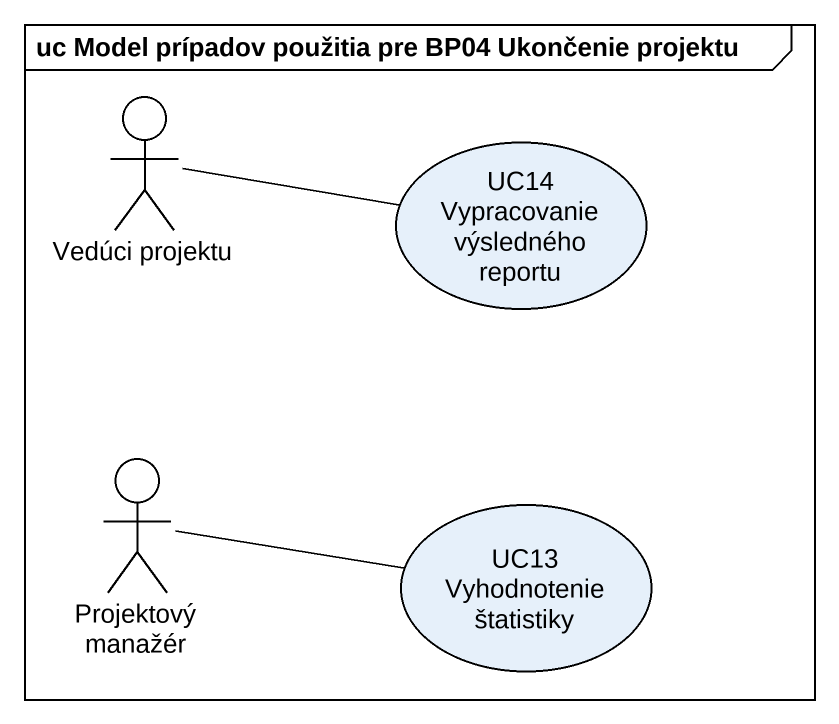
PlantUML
@startuml
mainframe uc Model prípadov použitia pre BP04 Ukončenie projektu
actor "Vedúci projektu" as Vedúci_projektu
usecase "UC14 Vypracovanie výsledného reportu" as UC14_Vypracovanie
actor "Projektový manažér" as Projektový_manažér
usecase "UC13 Vyhodnotenie štatistiky" as UC13_Vyhodnotenie_štatistiky
Vedúci_projektu -right- UC14_Vypracovanie
Projektový_manažér -right- UC13_Vyhodnotenie_štatistiky
@enduml
